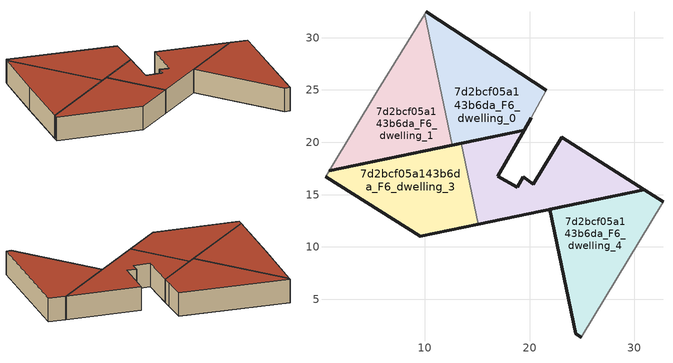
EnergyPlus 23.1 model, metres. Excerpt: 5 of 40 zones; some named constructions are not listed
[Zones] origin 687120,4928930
7d2bcf05a143b6da_F6_dwelling_0
 floor to 7d2bcf05a143b6da_F5_dwelling_0 (EU_floor_Construction): 19.47,21.15 20.17,22.35 21.6,24.99 10.15,32.47 10,32.23 12.59,19.73 z18
 wall outside (EU_wall_Construction): 20.17,22.35 19.47,21.15 12.59,19.73 / 10.15,32.47 21.6,24.99 z18:21
 wall to 7d2bcf05a143b6da_F6_dwelling_1 (EU_wall_Construction): 12.59,19.73 10,32.23 z18:21
 wall adiabatic (EU_wall_Construction): 10,32.23 10.15,32.47 / 21.6,24.99 20.17,22.35 z18:21
 roof outside (EU_roof_Construction): 21.6,24.99 20.17,22.35 19.47,21.15 12.59,19.73 10,32.23 10.15,32.47 z21
7d2bcf05a143b6da_F6_dwelling_1
 floor to 7d2bcf05a143b6da_F5_dwelling_1 (EU_floor_Construction): 12.59,19.73 10,32.23 5.52,24.97 0.86,17.29 z18
 wall outside (EU_wall_Construction): 12.59,19.73 0.86,17.29 z18:21
 wall adiabatic (EU_wall_Construction): 0.86,17.29 5.52,24.97 10,32.23 z18:21
 roof outside (EU_roof_Construction): 10,32.23 12.59,19.73 0.86,17.29 5.52,24.97 z21
7d2bcf05a143b6da_F6_dwelling_2
 floor to 7d2bcf05a143b6da_F5_dwelling_2 (EU_floor_Construction): 30.93,15.47 23.06,20.5 20.34,16 19.38,16.69 18.83,15.73 16.94,16.78 19.47,21.15 13.47,19.91 15.07,12.18 z18
 wall outside (EU_wall_Construction): 13.47,19.91 19.47,21.15 16.94,16.78 18.83,15.73 19.38,16.69 20.34,16 23.06,20.5 30.93,15.47 15.07,12.18 z18:21
 wall to 7d2bcf05a143b6da_F6_dwelling_3 (EU_wall_Construction): 15.07,12.18 13.47,19.91 z18:21
 roof outside (EU_roof_Construction): 30.93,15.47 15.07,12.18 13.47,19.91 19.47,21.15 16.94,16.78 18.83,15.73 19.38,16.69 20.34,16 23.06,20.5 z21
7d2bcf05a143b6da_F6_dwelling_3
 floor to 7d2bcf05a143b6da_F5_dwelling_3 (EU_floor_Construction): 15.07,12.18 13.47,19.91 0.86,17.29 0.51,16.7 9.55,11.03 z18
 wall outside (EU_wall_Construction): 0.86,17.29 13.47,19.91 / 15.07,12.18 9.55,11.03 0.51,16.7 z18:21
 wall adiabatic (EU_wall_Construction): 0.51,16.7 0.86,17.29 z18:21
 roof outside (EU_roof_Construction): 13.47,19.91 15.07,12.18 9.55,11.03 0.51,16.7 0.86,17.29 z21
7d2bcf05a143b6da_F6_dwelling_4
 floor to 7d2bcf05a143b6da_F5_dwelling_4 (EU_floor_Construction): 24.95,1.38 32.74,14.31 30.93,15.47 21.94,13.6 24.41,1.72 z18
 wall outside (EU_wall_Construction): 24.95,1.38 24.41,1.72 21.94,13.6 30.93,15.47 32.74,14.31 z18:21
 wall adiabatic (EU_wall_Construction): 32.74,14.31 24.95,1.38 z18:21
 roof outside (EU_roof_Construction): 32.74,14.31 24.95,1.38 24.41,1.72 21.94,13.6 30.93,15.47 z21
[HVACTEMPLATE:THERMOSTAT] Constant Heating Setpoint=20; Constant Cooling Setpoint=50
EU_HeatOnly_7d2bcf05a143b6da_F0_dwelling_0; EU_HeatOnly_7d2bcf05a143b6da_F0_dwelling_1; EU_HeatOnly_7d2bcf05a143b6da_F0_dwelling_2; EU_HeatOnly_7d2bcf05a143b6da_F0_dwelling_3; EU_HeatOnly_7d2bcf05a143b6da_F0_dwelling_4; EU_HeatOnly_7d2bcf05a143b6da_F0_dwelling_5; EU_HeatOnly_7d2bcf05a143b6da_F1_dwelling_0; EU_HeatOnly_7d2bcf05a143b6da_F1_dwelling_1; EU_HeatOnly_7d2bcf05a143b6da_F1_dwelling_2; EU_HeatOnly_7d2bcf05a143b6da_F1_dwelling_3; EU_HeatOnly_7d2bcf05a143b6da_F1_dwelling_4; EU_HeatOnly_7d2bcf05a143b6da_F1_dwelling_5; EU_HeatOnly_7d2bcf05a143b6da_F2_dwelling_0; EU_HeatOnly_7d2bcf05a143b6da_F2_dwelling_1; EU_HeatOnly_7d2bcf05a143b6da_F2_dwelling_2; EU_HeatOnly_7d2bcf05a143b6da_F2_dwelling_3; EU_HeatOnly_7d2bcf05a143b6da_F2_dwelling_4; EU_HeatOnly_7d2bcf05a143b6da_F2_dwelling_5; EU_HeatOnly_7d2bcf05a143b6da_F3_dwelling_0; EU_HeatOnly_7d2bcf05a143b6da_F3_dwelling_1; EU_HeatOnly_7d2bcf05a143b6da_F3_dwelling_2; EU_HeatOnly_7d2bcf05a143b6da_F3_dwelling_3; EU_HeatOnly_7d2bcf05a143b6da_F3_dwelling_4; EU_HeatOnly_7d2bcf05a143b6da_F3_dwelling_5; EU_HeatOnly_7d2bcf05a143b6da_F4_dwelling_0; EU_HeatOnly_7d2bcf05a143b6da_F4_dwelling_1; EU_HeatOnly_7d2bcf05a143b6da_F4_dwelling_2; EU_HeatOnly_7d2bcf05a143b6da_F4_dwelling_3; EU_HeatOnly_7d2bcf05a143b6da_F4_dwelling_4; EU_HeatOnly_7d2bcf05a143b6da_F4_dwelling_5; EU_HeatOnly_7d2bcf05a143b6da_F5_dwelling_0; EU_HeatOnly_7d2bcf05a143b6da_F5_dwelling_1; EU_HeatOnly_7d2bcf05a143b6da_F5_dwelling_2; EU_HeatOnly_7d2bcf05a143b6da_F5_dwelling_3; EU_HeatOnly_7d2bcf05a143b6da_F5_dwelling_4; EU_HeatOnly_7d2bcf05a143b6da_F6_dwelling_0; EU_HeatOnly_7d2bcf05a143b6da_F6_dwelling_1; EU_HeatOnly_7d2bcf05a143b6da_F6_dwelling_2; EU_HeatOnly_7d2bcf05a143b6da_F6_dwelling_3; EU_HeatOnly_7d2bcf05a143b6da_F6_dwelling_4
[SCHEDULE:CONSTANT]
Name | Hourly Value
EU_AlwaysOn | 1
EU_CoolingOff | 0
[SCHEDULE:FILE] Column Number=1; Rows to Skip at Top=0; Number of Hours of Data=8760; Column Separator=Comma; Interpolate to Timestep=No; Minutes per Item=60; Adjust Schedule for Daylight Savings=Yes
Name | File
EU_Step8_GainSchedule_7d2bcf05a143b6da_F4_dwelling_3_f000 | ../../schedules/7d2bcf05a143b6da/7d2bcf05a143b6da_F4_dwelling_3_f000_gain.csv
EU_Step8_GainSchedule_7d2bcf05a143b6da_F4_dwelling_4_f000 | ../../schedules/7d2bcf05a143b6da/7d2bcf05a143b6da_F4_dwelling_4_f000_gain.csv
EU_Step8_GainSchedule_7d2bcf05a143b6da_F4_dwelling_5_f000 | ../../schedules/7d2bcf05a143b6da/7d2bcf05a143b6da_F4_dwelling_5_f000_gain.csv
EU_Step8_GainSchedule_7d2bcf05a143b6da_F5_dwelling_0_f000 | ../../schedules/7d2bcf05a143b6da/7d2bcf05a143b6da_F5_dwelling_0_f000_gain.csv
EU_Step8_GainSchedule_7d2bcf05a143b6da_F5_dwelling_1_f000 | ../../schedules/7d2bcf05a143b6da/7d2bcf05a143b6da_F5_dwelling_1_f000_gain.csv
EU_Step8_GainSchedule_7d2bcf05a143b6da_F5_dwelling_2_f000 | ../../schedules/7d2bcf05a143b6da/7d2bcf05a143b6da_F5_dwelling_2_f000_gain.csv
EU_Step8_GainSchedule_7d2bcf05a143b6da_F5_dwelling_3_f000 | ../../schedules/7d2bcf05a143b6da/7d2bcf05a143b6da_F5_dwelling_3_f000_gain.csv
EU_Step8_GainSchedule_7d2bcf05a143b6da_F5_dwelling_4_f000 | ../../schedules/7d2bcf05a143b6da/7d2bcf05a143b6da_F5_dwelling_4_f000_gain.csv
EU_Step8_GainSchedule_7d2bcf05a143b6da_F6_dwelling_0_f000 | ../../schedules/7d2bcf05a143b6da/7d2bcf05a143b6da_F6_dwelling_0_f000_gain.csv
EU_Step8_GainSchedule_7d2bcf05a143b6da_F6_dwelling_1_f000 | ../../schedules/7d2bcf05a143b6da/7d2bcf05a143b6da_F6_dwelling_1_f000_gain.csv
EU_Step8_GainSchedule_7d2bcf05a143b6da_F6_dwelling_2_f000 | ../../schedules/7d2bcf05a143b6da/7d2bcf05a143b6da_F6_dwelling_2_f000_gain.csv
EU_Step8_GainSchedule_7d2bcf05a143b6da_F6_dwelling_3_f000 | ../../schedules/7d2bcf05a143b6da/7d2bcf05a143b6da_F6_dwelling_3_f000_gain.csv
EU_Step8_GainSchedule_7d2bcf05a143b6da_F6_dwelling_4_f000 | ../../schedules/7d2bcf05a143b6da/7d2bcf05a143b6da_F6_dwelling_4_f000_gain.csv
